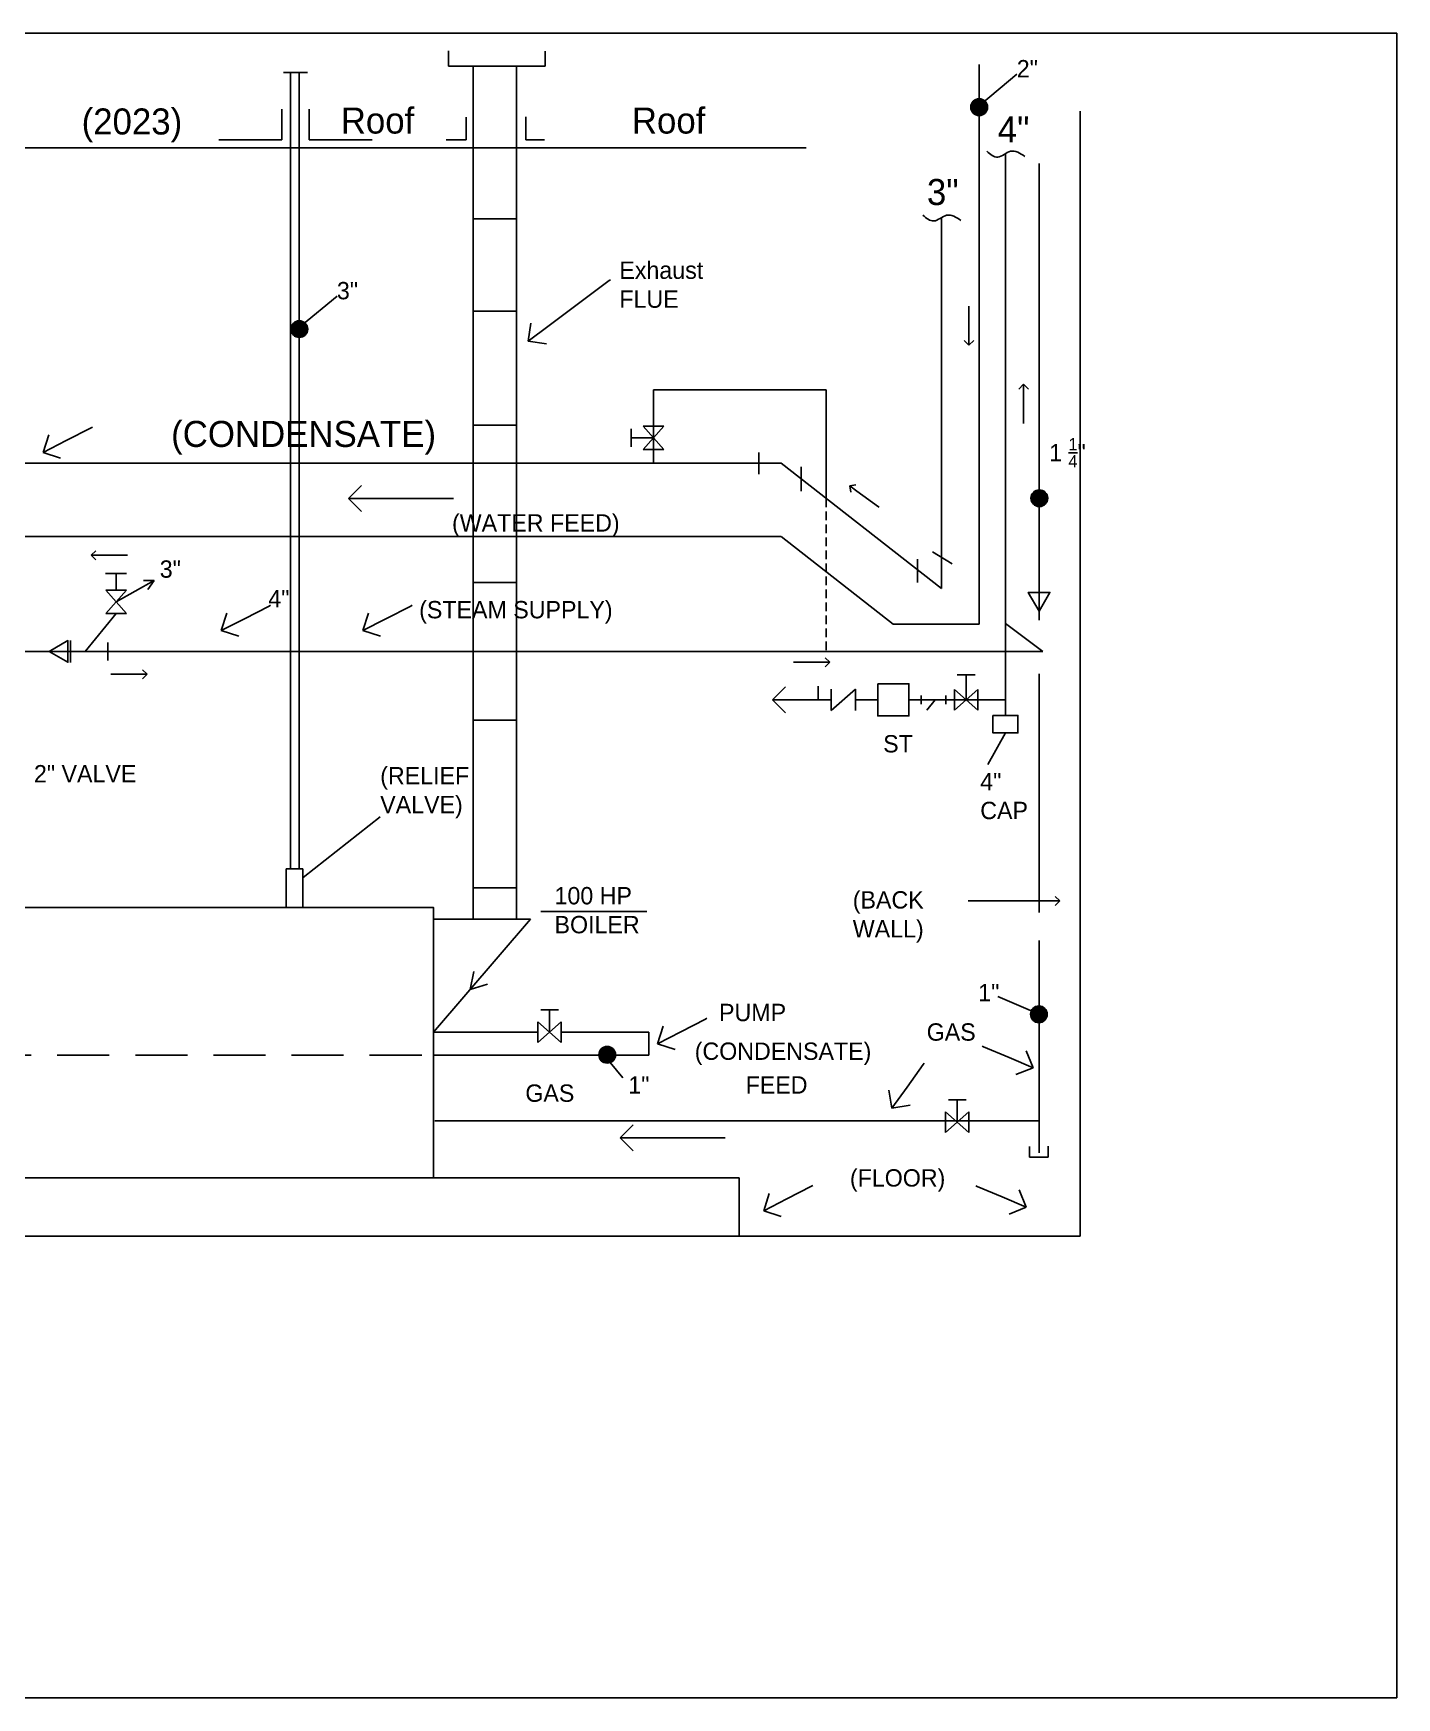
# Model space of a CAD drawing. Extents: x -427504 to 83801, y -1445028 to 32221.
# Drawn here: x -427318 to -427003.7, y -1445025.4 to -1444641.8 of the extents above; entities that cross this region are included whole.
import ezdxf
from ezdxf import colors
from ezdxf.entities.mleader import LeaderData, LeaderLine
from ezdxf.math import Vec2, Vec3

# ---------------------------------------------------------------- set-up
doc = ezdxf.new("R2010")
doc.units = 0
doc.header["$LTSCALE"] = 8
doc.header["$MEASUREMENT"] = 0
doc.linetypes.add('$3$HIDDEN', pattern=[0.375, 0.25, -0.125])
doc.linetypes.add('100776_PBASE$0$DASHED', pattern=[0.75, 0.5, -0.25])
doc.layers.get('0').update_dxf_attribs({"lineweight": 9})
doc.layers.add('$1$DETAIL', color=1, linetype='Continuous')
doc.styles.get("Standard").update_dxf_attribs({"font": 'stylu.ttf'})
picture_1 = doc.add_image_def('image1.png', size_in_pixel=(1835, 1408))

# ---------------------------------------------------------------- blocks, each defined once
blk = doc.blocks.new('_Open90')
at = {"color": 0, "linetype": 'ByBlock'}
for p, q in [((0, 0), (-1, 0)), ((-0.5, 0.5), (0, 0)), ((0, 0), (-0.5, -0.5))]:
    blk.add_line(p, q, dxfattribs=at)

msp = doc.modelspace()

# ---------------------------------------------------------------- hatches: boundary and pattern name
at = {"layer": '$1$DETAIL'}
h = msp.add_hatch(color=1, dxfattribs=at)
h.dxf.hatch_style = 1
h.paths.add_polyline_path([(-427101.87, -1444658.81, 1), (-427098.01, -1444658.81, 1)])
h = msp.add_hatch(color=1, dxfattribs=at)
h.dxf.hatch_style = 1
h.paths.add_polyline_path([(-427255.56, -1444708.36, 0.600099), (-427258.57, -1444709.96, 0.249922), (-427257.71, -1444711.56)])
h.paths.add_polyline_path([(-427257.71, -1444711.56, 0.600099), (-427254.71, -1444709.96, 0.249922), (-427255.56, -1444708.36)])
h = msp.add_hatch(color=1, dxfattribs=at)
h.dxf.hatch_style = 1
h.paths.add_polyline_path([(-427258.57, -1444709.96, 1), (-427254.71, -1444709.96, 1)])
h = msp.add_hatch(color=1, dxfattribs=at)
h.dxf.hatch_style = 1
h.paths.add_polyline_path([(-427084.99, -1444747.35, 0.600099), (-427088, -1444748.95, 0.249922), (-427087.14, -1444750.55)])
h.paths.add_polyline_path([(-427087.14, -1444750.55, 0.600099), (-427084.14, -1444748.95, 0.249922), (-427084.99, -1444747.35)])
h = msp.add_hatch(color=1, dxfattribs=at)
h.dxf.hatch_style = 1
h.paths.add_polyline_path([(-427088, -1444748.95, 1), (-427084.14, -1444748.95, 1)])
h = msp.add_hatch(color=1, dxfattribs=at)
h.dxf.hatch_style = 1
h.paths.add_polyline_path([(-427085.1, -1444866.29, 0.600099), (-427088.1, -1444867.9, 0.249922), (-427087.25, -1444869.5)])
h.paths.add_polyline_path([(-427087.25, -1444869.5, 0.600099), (-427084.24, -1444867.9, 0.249922), (-427085.1, -1444866.29)])
h = msp.add_hatch(color=1, dxfattribs=at)
h.dxf.hatch_style = 1
h.paths.add_polyline_path([(-427088.1, -1444867.9, 1), (-427084.24, -1444867.9, 1)])
h = msp.add_hatch(color=1, dxfattribs=at)
h.dxf.hatch_style = 1
h.paths.add_polyline_path([(-427187.59, -1444877.23, 1), (-427183.73, -1444877.23, 1)])

# ---------------------------------------------------------------- linework, layer by layer
at = {"layer": '$1$DETAIL', "color": 4}
for p, q in [((-427222.23, -1444649.38), (-427222.23, -1444645.8)), ((-427199.98, -1444649.38), (-427199.98, -1444645.93)), ((-427222.23, -1444649.38), (-427199.98, -1444649.38)), ((-427216.54, -1444845.99), (-427216.54, -1444649.28)), ((-427206.56, -1444845.99), (-427206.56, -1444649.28)), ((-427254.75, -1444650.81), (-427260.29, -1444650.81)), ((-427258.65, -1444650.81), (-427258.65, -1444834.39)), ((-427256.64, -1444650.81), (-427256.64, -1444834.39)), ((-427216.54, -1444684.54), (-427206.56, -1444684.54)), ((-427216.54, -1444705.8), (-427206.56, -1444705.8)), ((-427216.54, -1444732.09), (-427206.56, -1444732.09)), ((-427216.54, -1444768.4), (-427206.56, -1444768.4)), ((-427216.54, -1444800.1), (-427206.56, -1444800.1)), ((-427216.54, -1444838.73), (-427206.56, -1444838.73)), ((-427225.71, -1444845.99), (-427203.38, -1444845.99)), ((-427203.38, -1444845.99), (-427225.71, -1444872.03))]:
    msp.add_line(p, q, dxfattribs=at)
at = {"layer": '$1$DETAIL', "color": 7}
for p, q in [((-427099.94, -1444778.01), (-427099.94, -1444648.96)), ((-427260.67, -1444659.29), (-427260.67, -1444666.34)), ((-427254.34, -1444659.29), (-427254.34, -1444666.34)), ((-427218.19, -1444666.33), (-427218.19, -1444661.09)), ((-427204.45, -1444661.04), (-427204.45, -1444666.33)), ((-427076.67, -1444919.03), (-427076.67, -1444659.72)), ((-427139.85, -1444668.16), (-427434.27, -1444668.16)), ((-427260.67, -1444666.34), (-427275.16, -1444666.34)), ((-427254.34, -1444666.34), (-427239.86, -1444666.34)), ((-427222.76, -1444666.33), (-427218.19, -1444666.33)), ((-427204.45, -1444666.33), (-427200.15, -1444666.33)), ((-427093.89, -1444777.83), (-427093.89, -1444669.52)), ((-427086.12, -1444671.81), (-427086.12, -1444777.03)), ((-427108.62, -1444769.76), (-427108.62, -1444684.25)), ((-427174.98, -1444740.83), (-427174.98, -1444723.98)), ((-427174.98, -1444723.98), (-427135.2, -1444723.98)), ((-427135.2, -1444723.98), (-427135.2, -1444748.97)), ((-427419.73, -1444740.83), (-427145.61, -1444740.83)), ((-427145.61, -1444740.83), (-427108.62, -1444769.76)), ((-427373.75, -1444757.78), (-427145.65, -1444757.78)), ((-427145.61, -1444757.78), (-427119.74, -1444778.01)), ((-427119.74, -1444778.01), (-427099.94, -1444778.01)), ((-427085.3, -1444784.27), (-427093.89, -1444777.83)), ((-427093.89, -1444777.83), (-427093.89, -1444799.01)), ((-427361.58, -1444784.27), (-427085.3, -1444784.27)), ((-427086.12, -1444844.4), (-427086.12, -1444789.4)), ((-427128.41, -1444795.42), (-427123.32, -1444795.42)), ((-427116.13, -1444795.41), (-427093.89, -1444795.41)), ((-427086.12, -1444899.85), (-427086.12, -1444850.91)), ((-427201.64, -1444872.03), (-427225.71, -1444872.03)), ((-427196.26, -1444872.03), (-427176.04, -1444872.03)), ((-427176.04, -1444872.03), (-427176.04, -1444877.34)), ((-427176.04, -1444877.34), (-427225.71, -1444877.34)), ((-427086.12, -1444892.48), (-427225.43, -1444892.48)), ((-427088.33, -1444898.35), (-427088.33, -1444900.85)), ((-427084.03, -1444900.85), (-427084.03, -1444898.32)), ((-427088.33, -1444900.85), (-427084.03, -1444900.85)), ((-427503.7, -1444919.03), (-427076.67, -1444919.03))]:
    msp.add_line(p, q, dxfattribs=at)
at = {"layer": '$1$DETAIL'}
for p, q in [((-427099.4, -1444658.01), (-427091.22, -1444651.22)), ((-427256.1, -1444709.16), (-427247.91, -1444702.37)), ((-427150.74, -1444743.43), (-427150.74, -1444738.42)), ((-427140.96, -1444747.28), (-427140.96, -1444741.68)), ((-427106.16, -1444764.09), (-427110.72, -1444761.27)), ((-427114.17, -1444763), (-427114.17, -1444768.33)), ((-427296.44, -1444766.31), (-427301.29, -1444766.31)), ((-427298.86, -1444770.14), (-427298.86, -1444766.31)), ((-427298.86, -1444772.82), (-427290.1, -1444767.92)), ((-427290.1, -1444767.92), (-427292.55, -1444767.92)), ((-427290.1, -1444767.92), (-427291.54, -1444769.99)), ((-427305.97, -1444784.27), (-427298.86, -1444775.51)), ((-427309.39, -1444786.78), (-427309.39, -1444781.77)), ((-427300.76, -1444786.35), (-427300.76, -1444782.2)), ((-427137.05, -1444795.41), (-427137.05, -1444792.29)), ((-427134.02, -1444792.94), (-427134.02, -1444797.9)), ((-427134.02, -1444792.94), (-427134.02, -1444797.9)), ((-427134.02, -1444797.9), (-427128.41, -1444792.94)), ((-427128.41, -1444792.94), (-427128.41, -1444797.9)), ((-427113.28, -1444794.42), (-427113.28, -1444796.4)), ((-427113.28, -1444795.41), (-427107.65, -1444795.41)), ((-427110.09, -1444795.41), (-427112.02, -1444797.81)), ((-427107.65, -1444794.42), (-427107.65, -1444796.4)), ((-427093.89, -1444803.04), (-427097.92, -1444810.33)), ((-427237.99, -1444822.37), (-427255.78, -1444836.33)), ((-427200.99, -1444844.18), (-427176.54, -1444844.18)), ((-427217.25, -1444862.16), (-427216.42, -1444858.07)), ((-427217.25, -1444862.16), (-427213.29, -1444860.99)), ((-427087.04, -1444867.47), (-427095.6, -1444863.82)), ((-427184.96, -1444879.03), (-427182.04, -1444882.57))]:
    msp.add_line(p, q, dxfattribs=at)
at = {"layer": '$1$DETAIL', "color": 5}
for p, q in [((-427180.12, -1444737.06), (-427180.12, -1444732.96)), ((-427172.6, -1444732.32), (-427177.37, -1444732.32)), ((-427172.6, -1444737.7), (-427177.37, -1444732.32)), ((-427172.6, -1444732.32), (-427177.37, -1444737.7)), ((-427174.98, -1444735.01), (-427180.12, -1444735.01)), ((-427172.6, -1444737.7), (-427177.37, -1444737.7)), ((-427301.25, -1444770.14), (-427296.48, -1444770.14)), ((-427301.25, -1444770.14), (-427296.48, -1444775.51)), ((-427301.25, -1444775.51), (-427296.48, -1444770.14)), ((-427301.25, -1444775.51), (-427296.48, -1444775.51)), ((-427104.98, -1444789.64), (-427102.9, -1444789.64)), ((-427102.9, -1444795.41), (-427102.9, -1444789.64)), ((-427102.9, -1444789.64), (-427100.83, -1444789.64)), ((-427105.59, -1444797.8), (-427105.59, -1444793.03)), ((-427105.59, -1444797.8), (-427100.22, -1444793.03)), ((-427100.22, -1444797.8), (-427105.59, -1444793.03)), ((-427100.22, -1444797.8), (-427100.22, -1444793.03)), ((-427201, -1444866.89), (-427196.9, -1444866.89)), ((-427198.95, -1444872.03), (-427198.95, -1444866.89)), ((-427201.64, -1444874.41), (-427201.64, -1444869.64)), ((-427201.64, -1444874.41), (-427196.26, -1444869.64)), ((-427196.26, -1444874.41), (-427201.64, -1444869.64)), ((-427196.26, -1444874.41), (-427196.26, -1444869.64)), ((-427107.03, -1444887.65), (-427102.93, -1444887.65)), ((-427104.98, -1444892.78), (-427104.98, -1444887.65)), ((-427107.67, -1444895.17), (-427107.67, -1444890.4)), ((-427107.67, -1444895.17), (-427102.29, -1444890.4)), ((-427102.29, -1444895.17), (-427107.67, -1444890.4)), ((-427102.29, -1444895.17), (-427102.29, -1444890.4))]:
    msp.add_line(p, q, dxfattribs=at)
at = {"layer": '$1$DETAIL', "color": 7, "linetype": '$3$HIDDEN'}
msp.add_line((-427135.2, -1444748.97), (-427135.2, -1444784.27), dxfattribs=at)
at = {"layer": '$1$DETAIL', "color": 7, "linetype": '100776_PBASE$0$DASHED', "ltscale": 3}
msp.add_line((-427348.43, -1444877.34), (-427225.71, -1444877.34), dxfattribs=at)
at = {"layer": '$1$DETAIL'}
for points in [[(-427086.12, -1444774.99), (-427083.62, -1444770.66), (-427088.62, -1444770.66)], [(-427314.3, -1444784.27), (-427309.97, -1444786.77), (-427309.97, -1444781.77)]]:
    msp.add_lwpolyline(points, close=True, dxfattribs=at)
at = {"layer": '$1$DETAIL', "color": 3}
for points in [[(-427123.32, -1444791.71), (-427116.13, -1444791.71), (-427116.13, -1444799.12), (-427123.32, -1444799.12)], [(-427096.75, -1444799.01), (-427091.02, -1444799.01), (-427091.02, -1444803.04), (-427096.75, -1444803.04)]]:
    msp.add_lwpolyline(points, close=True, dxfattribs=at)
at = {"layer": '$1$DETAIL', "color": 4}
for points in [[(-427259.67, -1444834.4), (-427255.84, -1444834.4), (-427255.84, -1444843.27), (-427259.67, -1444843.27)], [(-427348.43, -1444843.27), (-427225.71, -1444843.27), (-427225.71, -1444905.62), (-427348.43, -1444905.62)], [(-427359.83, -1444905.62), (-427155.29, -1444905.62), (-427155.29, -1444919.03), (-427359.83, -1444919.03)]]:
    msp.add_lwpolyline(points, close=True, dxfattribs=at)
at = {"layer": '$1$DETAIL'}
for centre in [(-427099.94, -1444658.81), (-427256.64, -1444709.96), (-427256.64, -1444709.96), (-427086.07, -1444748.95), (-427086.07, -1444748.95), (-427086.17, -1444867.9), (-427086.17, -1444867.9), (-427185.66, -1444877.23)]:
    msp.add_circle(centre, 1.93, dxfattribs=at)
for points in [[(-427098.2, -1444668.95), (-427095.66, -1444670.31), (-427092.7, -1444668.97), (-427089.4, -1444670.16)], [(-427112.93, -1444683.68), (-427110.39, -1444685.04), (-427107.43, -1444683.71), (-427104.13, -1444684.9)]]:
    msp.add_spline(points, degree=3, dxfattribs=at)

# ---------------------------------------------------------------- texts
at = {"layer": '$1$DETAIL', "color": 2, "attachment_point": 1}
for s, width, heights, insert, char_height in [('2"', 12.0806, [0], (-427091.27, -1444647.94), 4), ('(2023)', 12.0806, [0], (-427306.81, -1444659.1), 6), ('Roof', 12.0806, [0], (-427247.08, -1444658.89), 6), ('Roof', 12.0806, [0], (-427179.99, -1444658.89), 6), ('4"', 12.0806, [0], (-427095.66, -1444660.94), 6), ('3"', 12.0806, [0], (-427111.98, -1444675.36), 6), ('Exhaust\\PFLUE', 12.0806, [0], (-427182.87, -1444694.38), 4), ('3"', 12.0806, [0], (-427247.97, -1444699.09), 4), ('(CONDENSATE)', 12.0806, [0], (-427286.18, -1444731.12), 6), ('\\A1;1 {\\H0.7x;\\S1/4;}"', 12.0806, [0], (-427083.82, -1444735.09), 4), ('(WATER FEED)', 60.9892, [13.9], (-427221.44, -1444752.63), 4), ('3"', 12.0806, [0], (-427288.8, -1444763.27), 4), ('4"', 12.0806, [0], (-427263.78, -1444770.07), 4), ('(STEAM SUPPLY)', 50.9862, [9.15], (-427229.01, -1444772.63), 4), ('ST', 12.0806, [0], (-427122.06, -1444803.54), 4), ('2" VALVE', 39.6678, [9.66], (-427317.8, -1444810.45), 4), ('(RELIEF\\PVALVE)', 72.2272, [14.54], (-427237.99, -1444810.89), 4), ('4" CAP', 12.0806, [0], (-427099.69, -1444812.25), 4), ('100 HP\\PBOILER', 25.8946, [16.11], (-427197.81, -1444838.56), 4), ('(BACK\\PWALL)', 12.0806, [0], (-427129.07, -1444839.52), 4), ('1"', 12.0806, [0], (-427100.15, -1444860.89), 4), ('PUMP', 12.0806, [0], (-427159.89, -1444865.48), 4), ('GAS', 12.0806, [0], (-427112.03, -1444869.98), 4), ('(CONDENSATE)', 12.0806, [0], (-427165.5, -1444874.4), 4), ('GAS', 12.0806, [0], (-427204.54, -1444884.07), 4), ('1"', 12.0806, [0], (-427180.81, -1444882.2), 4), ('FEED', 12.0806, [0], (-427153.77, -1444882.18), 4), ('(FLOOR)', 12.0806, [0], (-427129.73, -1444903.61), 4)]:
    msp.add_mtext_dynamic_manual_height_columns(s, width=width, gutter_width=1.6, heights=heights, dxfattribs=dict(at, insert=insert, char_height=char_height))

# ---------------------------------------------------------------- pictures from other files: only their frames are drawn
at = {"layer": '$1$DETAIL'}
image = msp.add_image(picture_1, insert=(-427503.7, -1445025.43), size_in_units=(500, 383.65), dxfattribs=dict(at, fade=52))
image.dxf.flags = 7

# ---------------------------------------------------------------- leaders
ml = msp.add_multileader_mtext('Standard', dxfattribs=at)
ml.set_content('', color=256)
ml.set_leader_properties()
ml.set_arrow_properties(name='OPEN90')
ml.build(insert=Vec2(0, 0))
ml.multileader.update_dxf_attribs({"text_right_attachment_type": 6, "dogleg_length": 0.36, "arrow_head_size": 6})
ctx = ml.context
ctx.base_point, ctx.char_height, ctx.arrow_head_size, ctx.landing_gap_size, ctx.plane_origin, ctx.plane_x_axis, ctx.plane_y_axis = Vec3(-427184.92, -1444698.57), 0.18, 6, 0.09, Vec3(-427203.85, -1444712.76), Vec3(0.834764, 0.550608), Vec3(-0.550608, 0.834764)
ctx.right_attachment = 6
notes = []
notes.append((ctx, [(0, (1, 1, 0), (-427185.22, -1444698.77), (0.834764, 0.550608), 0.36, [(0, [(-427203.85, -1444712.76)], 0, [])])]))
ctx.mtext.insert, ctx.mtext.text_direction, ctx.mtext.rotation, ctx.mtext.flow_direction = Vec3(-427184.89, -1444698.45), Vec3(0.834764, 0.550608), 0.583092, 5
ml = msp.add_multileader_mtext('Standard', dxfattribs=at)
ml.set_content('', color=256)
ml.set_leader_properties()
ml.set_arrow_properties(name='OPEN90')
ml.build(insert=Vec2(0, 0))
ml.multileader.update_dxf_attribs({"text_right_attachment_type": 6, "dogleg_length": 0.36, "arrow_head_size": 2.23})
ctx = ml.context
ctx.base_point, ctx.char_height, ctx.arrow_head_size, ctx.landing_gap_size, ctx.plane_origin, ctx.plane_x_axis, ctx.plane_y_axis = Vec3(-427102.31, -1444704.67), 0.067, 2.23, 0.0335, Vec3(-427102.31, -1444713.69), Vec3(0, 1), Vec3(-1, 0)
ctx.right_attachment = 6
notes.append((ctx, [(0, (1, 1, 0), (-427102.31, -1444704.8), (0, 1), 0.134, [(0, [(-427102.31, -1444713.69)], 0, [])])]))
ctx.mtext.insert, ctx.mtext.text_direction, ctx.mtext.rotation, ctx.mtext.flow_direction = Vec3(-427102.34, -1444704.63), Vec3(0, 1), 1.570796, 5
ml = msp.add_multileader_mtext('Standard', dxfattribs=at)
ml.set_content('', color=256)
ml.set_leader_properties()
ml.set_arrow_properties(name='OPEN90')
ml.build(insert=Vec2(0, 0))
ml.multileader.update_dxf_attribs({"text_right_attachment_type": 6, "dogleg_length": 0.36, "arrow_head_size": 2.23})
ctx = ml.context
ctx.base_point, ctx.char_height, ctx.arrow_head_size, ctx.landing_gap_size, ctx.plane_origin, ctx.plane_x_axis, ctx.plane_y_axis = Vec3(-427089.69, -1444731.7), 0.067, 2.23, 0.0335, Vec3(-427089.69, -1444722.67), Vec3(0, -1), Vec3(1, 0)
ctx.right_attachment = 6
notes.append((ctx, [(0, (1, 1, 0), (-427089.69, -1444731.57), (0, -1), 0.134, [(0, [(-427089.69, -1444722.67)], 0, [])])]))
ctx.mtext.insert, ctx.mtext.text_direction, ctx.mtext.rotation, ctx.mtext.flow_direction = Vec3(-427089.66, -1444731.73), Vec3(0, -1), 4.712389, 5
ml = msp.add_multileader_mtext('Standard', dxfattribs=at)
ml.set_content('', color=256)
ml.set_leader_properties()
ml.set_arrow_properties(name='OPEN90')
ml.build(insert=Vec2(0, 0))
ml.multileader.update_dxf_attribs({"text_right_attachment_type": 6, "dogleg_length": 0.36, "arrow_head_size": 6})
ctx = ml.context
ctx.base_point, ctx.char_height, ctx.arrow_head_size, ctx.landing_gap_size, ctx.plane_origin, ctx.plane_x_axis, ctx.plane_y_axis = Vec3(-427304.34, -1444732.53), 0.18, 6, 0.09, Vec3(-427315.68, -1444738.4), Vec3(0.834764, 0.550608), Vec3(-0.550608, 0.834764)
ctx.right_attachment = 6
notes.append((ctx, [(0, (1, 1, 0), (-427304.64, -1444732.73), (0.834764, 0.550608), 0.36, [(0, [(-427315.68, -1444738.4)], 0, [])])]))
ctx.mtext.insert, ctx.mtext.text_direction, ctx.mtext.rotation, ctx.mtext.flow_direction = Vec3(-427304.32, -1444732.4), Vec3(0.834764, 0.550608), 0.583092, 5
ml = msp.add_multileader_mtext('Standard', dxfattribs=at)
ml.set_content('', color=256)
ml.set_leader_properties()
ml.set_arrow_properties(name='OPEN90')
ml.build(insert=Vec2(0, 0))
ml.multileader.update_dxf_attribs({"text_right_attachment_type": 6, "dogleg_length": 0.36, "arrow_head_size": 6})
ctx = ml.context
ctx.base_point, ctx.char_height, ctx.arrow_head_size, ctx.landing_gap_size, ctx.plane_origin = Vec3(-427221.08, -1444749.01), 0.18, 6, 0.09, Vec3(-427245.32, -1444749.01)
ctx.right_attachment = 6
notes.append((ctx, [(0, (1, 1, 0), (-427221.44, -1444749.01), (1, 0), 0.36, [(0, [(-427245.32, -1444749.01)], 0, [])])]))
ctx.mtext.insert, ctx.mtext.flow_direction = Vec3(-427220.99, -1444748.92), 5
ml = msp.add_multileader_mtext('Standard', dxfattribs=at)
ml.set_content('', color=256)
ml.set_leader_properties()
ml.set_arrow_properties(name='OPEN90')
ml.build(insert=Vec2(0, 0))
ml.multileader.update_dxf_attribs({"text_right_attachment_type": 6, "dogleg_length": 0.36, "arrow_head_size": 2.07})
ctx = ml.context
ctx.base_point, ctx.char_height, ctx.arrow_head_size, ctx.landing_gap_size, ctx.plane_origin, ctx.plane_x_axis, ctx.plane_y_axis = Vec3(-427123.01, -1444751.01), 0.0621, 2.07, 0.031, Vec3(-427129.78, -1444746.11), Vec3(0.80968, -0.586871), Vec3(0.586871, 0.80968)
ctx.right_attachment = 6
notes.append((ctx, [(0, (1, 1, 0), (-427123.12, -1444750.94), (0.80968, -0.586871), 0.124, [(0, [(-427129.78, -1444746.11)], 0, [])])]))
ctx.mtext.insert, ctx.mtext.text_direction, ctx.mtext.rotation, ctx.mtext.flow_direction = Vec3(-427122.97, -1444751), Vec3(0.80968, -0.586871), 5.655996, 5
ml = msp.add_multileader_mtext('Standard', dxfattribs=at)
ml.set_content('', color=256)
ml.set_leader_properties()
ml.set_arrow_properties(name='OPEN90')
ml.build(insert=Vec2(0, 0))
ml.multileader.update_dxf_attribs({"text_right_attachment_type": 6, "dogleg_length": 0.36, "arrow_head_size": 2.07})
ctx = ml.context
ctx.base_point, ctx.char_height, ctx.arrow_head_size, ctx.landing_gap_size, ctx.plane_origin = Vec3(-427296.24, -1444762.08), 0.0621, 2.07, 0.031, Vec3(-427304.6, -1444762.08)
ctx.right_attachment = 6
notes.append((ctx, [(0, (1, 1, 0), (-427296.37, -1444762.08), (1, 0), 0.124, [(0, [(-427304.6, -1444762.08)], 0, [])])]))
ctx.mtext.insert, ctx.mtext.flow_direction = Vec3(-427296.21, -1444762.04), 5
ml = msp.add_multileader_mtext('Standard', dxfattribs=at)
ml.set_content('', color=256)
ml.set_leader_properties()
ml.set_arrow_properties(name='OPEN90')
ml.build(insert=Vec2(0, 0))
ml.multileader.update_dxf_attribs({"text_right_attachment_type": 6, "dogleg_length": 0.36, "arrow_head_size": 6})
ctx = ml.context
ctx.base_point, ctx.char_height, ctx.arrow_head_size, ctx.landing_gap_size, ctx.plane_origin, ctx.plane_x_axis, ctx.plane_y_axis = Vec3(-427263.31, -1444773.59), 0.18, 6, 0.09, Vec3(-427274.64, -1444779.47), Vec3(0.834764, 0.550608), Vec3(-0.550608, 0.834764)
ctx.right_attachment = 6
notes.append((ctx, [(0, (1, 1, 0), (-427263.61, -1444773.79), (0.834764, 0.550608), 0.36, [(0, [(-427274.64, -1444779.47)], 0, [])])]))
ctx.mtext.insert, ctx.mtext.text_direction, ctx.mtext.rotation, ctx.mtext.flow_direction = Vec3(-427263.28, -1444773.47), Vec3(0.834764, 0.550608), 0.583092, 5
ml = msp.add_multileader_mtext('Standard', dxfattribs=at)
ml.set_content('', color=256)
ml.set_leader_properties()
ml.set_arrow_properties(name='OPEN90')
ml.build(insert=Vec2(0, 0))
ml.multileader.update_dxf_attribs({"text_right_attachment_type": 6, "dogleg_length": 0.36, "arrow_head_size": 6})
ctx = ml.context
ctx.base_point, ctx.char_height, ctx.arrow_head_size, ctx.landing_gap_size, ctx.plane_origin, ctx.plane_x_axis, ctx.plane_y_axis = Vec3(-427230.66, -1444773.59), 0.18, 6, 0.09, Vec3(-427242, -1444779.47), Vec3(0.834764, 0.550608), Vec3(-0.550608, 0.834764)
ctx.right_attachment = 6
notes.append((ctx, [(0, (1, 1, 0), (-427230.96, -1444773.79), (0.834764, 0.550608), 0.36, [(0, [(-427242, -1444779.47)], 0, [])])]))
ctx.mtext.insert, ctx.mtext.text_direction, ctx.mtext.rotation, ctx.mtext.flow_direction = Vec3(-427230.64, -1444773.47), Vec3(0.834764, 0.550608), 0.583092, 5
ml = msp.add_multileader_mtext('Standard', dxfattribs=at)
ml.set_content('', color=256)
ml.set_leader_properties()
ml.set_arrow_properties(name='OPEN90')
ml.build(insert=Vec2(0, 0))
ml.multileader.update_dxf_attribs({"text_right_attachment_type": 6, "dogleg_length": 0.36, "arrow_head_size": 2.07})
ctx = ml.context
ctx.base_point, ctx.char_height, ctx.arrow_head_size, ctx.landing_gap_size, ctx.plane_origin, ctx.plane_x_axis, ctx.plane_y_axis = Vec3(-427142.73, -1444786.76), 0.0621, 2.07, 0.031, Vec3(-427134.37, -1444786.76), Vec3(-1, 0), Vec3(0, -1)
ctx.right_attachment = 6
notes.append((ctx, [(0, (1, 1, 0), (-427142.61, -1444786.76), (-1, 0), 0.124, [(0, [(-427134.37, -1444786.76)], 0, [])])]))
ctx.mtext.insert, ctx.mtext.text_direction, ctx.mtext.rotation, ctx.mtext.flow_direction = Vec3(-427142.76, -1444786.79), Vec3(-1, 0), 3.141593, 5
ml = msp.add_multileader_mtext('Standard', dxfattribs=at)
ml.set_content('', color=256)
ml.set_leader_properties()
ml.set_arrow_properties(name='OPEN90')
ml.build(insert=Vec2(0, 0))
ml.multileader.update_dxf_attribs({"text_right_attachment_type": 6, "dogleg_length": 0.36, "arrow_head_size": 2.07})
ctx = ml.context
ctx.base_point, ctx.char_height, ctx.arrow_head_size, ctx.landing_gap_size, ctx.plane_origin, ctx.plane_x_axis, ctx.plane_y_axis = Vec3(-427300.08, -1444789.51), 0.0621, 2.07, 0.031, Vec3(-427291.72, -1444789.51), Vec3(-1, 0), Vec3(0, -1)
ctx.right_attachment = 6
notes.append((ctx, [(0, (1, 1, 0), (-427299.96, -1444789.51), (-1, 0), 0.124, [(0, [(-427291.72, -1444789.51)], 0, [])])]))
ctx.mtext.insert, ctx.mtext.text_direction, ctx.mtext.rotation, ctx.mtext.flow_direction = Vec3(-427300.11, -1444789.55), Vec3(-1, 0), 3.141593, 5
at = {"layer": '$1$DETAIL', "color": 7}
ml = msp.add_multileader_mtext('Standard', dxfattribs=at)
ml.set_content('', color=7)
ml.set_leader_properties()
ml.set_arrow_properties(name='OPEN90')
ml.build(insert=Vec2(0, 0))
ml.multileader.update_dxf_attribs({"text_right_attachment_type": 6, "dogleg_length": 0.36, "arrow_head_size": 6})
ctx = ml.context
ctx.base_point, ctx.char_height, ctx.arrow_head_size, ctx.landing_gap_size, ctx.plane_origin = Vec3(-427134.11, -1444795.41), 0.18, 6, 0.09, Vec3(-427147.55, -1444795.41)
ctx.right_attachment = 6
notes.append((ctx, [(0, (1, 1, 0), (-427134.47, -1444795.41), (1, 0), 0.36, [(0, [(-427147.55, -1444795.41)], 0, [])])]))
ctx.mtext.insert, ctx.mtext.flow_direction = Vec3(-427134.02, -1444795.32), 5
at = {"layer": '$1$DETAIL'}
ml = msp.add_multileader_mtext('Standard', dxfattribs=at)
ml.set_content('', color=256)
ml.set_leader_properties()
ml.set_arrow_properties(name='OPEN90')
ml.build(insert=Vec2(0, 0))
ml.multileader.update_dxf_attribs({"text_right_attachment_type": 6, "dogleg_length": 0.36, "arrow_head_size": 2.07})
ctx = ml.context
ctx.base_point, ctx.char_height, ctx.arrow_head_size, ctx.landing_gap_size, ctx.plane_origin, ctx.plane_x_axis, ctx.plane_y_axis = Vec3(-427102.48, -1444841.78), 0.0621, 2.07, 0.031, Vec3(-427081.37, -1444841.78), Vec3(-1, 0), Vec3(0, -1)
ctx.right_attachment = 6
notes.append((ctx, [(0, (1, 1, 0), (-427102.35, -1444841.78), (-1, 0), 0.124, [(0, [(-427081.37, -1444841.78)], 0, [])])]))
ctx.mtext.insert, ctx.mtext.text_direction, ctx.mtext.rotation, ctx.mtext.flow_direction = Vec3(-427102.51, -1444841.81), Vec3(-1, 0), 3.141593, 5
ml = msp.add_multileader_mtext('Standard', dxfattribs=at)
ml.set_content('', color=256)
ml.set_leader_properties()
ml.set_arrow_properties(name='OPEN90')
ml.build(insert=Vec2(0, 0))
ml.multileader.update_dxf_attribs({"text_right_attachment_type": 6, "dogleg_length": 0.36, "arrow_head_size": 6})
ctx = ml.context
ctx.base_point, ctx.char_height, ctx.arrow_head_size, ctx.landing_gap_size, ctx.plane_origin, ctx.plane_x_axis, ctx.plane_y_axis = Vec3(-427162.73, -1444868.81), 0.18, 6, 0.09, Vec3(-427174.07, -1444874.68), Vec3(0.834764, 0.550608), Vec3(-0.550608, 0.834764)
ctx.right_attachment = 6
notes.append((ctx, [(0, (1, 1, 0), (-427163.03, -1444869.01), (0.834764, 0.550608), 0.36, [(0, [(-427174.07, -1444874.68)], 0, [])])]))
ctx.mtext.insert, ctx.mtext.text_direction, ctx.mtext.rotation, ctx.mtext.flow_direction = Vec3(-427162.71, -1444868.69), Vec3(0.834764, 0.550608), 0.583092, 5
ml = msp.add_multileader_mtext('Standard', dxfattribs=at)
ml.set_content('', color=256)
ml.set_leader_properties()
ml.set_arrow_properties(name='OPEN90')
ml.build(insert=Vec2(0, 0))
ml.multileader.update_dxf_attribs({"text_right_attachment_type": 6, "dogleg_length": 0.36, "arrow_head_size": 6})
ctx = ml.context
ctx.base_point, ctx.char_height, ctx.arrow_head_size, ctx.landing_gap_size, ctx.plane_origin, ctx.plane_x_axis, ctx.plane_y_axis = Vec3(-427099.29, -1444875.26), 0.18, 6, 0.09, Vec3(-427087.52, -1444880.22), Vec3(-0.956916, 0.290365), Vec3(-0.290365, -0.956916)
ctx.right_attachment = 6
notes.append((ctx, [(0, (1, 1, 0), (-427098.94, -1444875.36), (-0.956916, 0.290365), 0.36, [(0, [(-427087.52, -1444880.22)], 0, [])])]))
ctx.mtext.insert, ctx.mtext.text_direction, ctx.mtext.rotation, ctx.mtext.flow_direction = Vec3(-427099.4, -1444875.32), Vec3(-0.956916, 0.290365), 2.846985, 5
ml = msp.add_multileader_mtext('Standard', dxfattribs=at)
ml.set_content('', color=256)
ml.set_leader_properties()
ml.set_arrow_properties(name='OPEN90')
ml.build(insert=Vec2(0, 0))
ml.multileader.update_dxf_attribs({"text_right_attachment_type": 6, "dogleg_length": 0.36, "arrow_head_size": 6})
ctx = ml.context
ctx.base_point, ctx.char_height, ctx.arrow_head_size, ctx.landing_gap_size, ctx.plane_origin, ctx.plane_x_axis, ctx.plane_y_axis = Vec3(-427112.64, -1444879.13), 0.18, 6, 0.09, Vec3(-427120.03, -1444889.54), Vec3(0.490406, 0.871494), Vec3(-0.871494, 0.490406)
ctx.right_attachment = 6
notes.append((ctx, [(0, (1, 1, 0), (-427112.82, -1444879.45), (0.490406, 0.871494), 0.36, [(0, [(-427120.03, -1444889.54)], 0, [])])]))
ctx.mtext.insert, ctx.mtext.text_direction, ctx.mtext.rotation, ctx.mtext.flow_direction = Vec3(-427112.68, -1444879.01), Vec3(0.490406, 0.871494), 1.05824, 5
ml = msp.add_multileader_mtext('Standard', dxfattribs=at)
ml.set_content('', color=256)
ml.set_leader_properties()
ml.set_arrow_properties(name='OPEN90')
ml.build(insert=Vec2(0, 0))
ml.multileader.update_dxf_attribs({"text_right_attachment_type": 6, "dogleg_length": 0.36, "arrow_head_size": 6})
ctx = ml.context
ctx.base_point, ctx.char_height, ctx.arrow_head_size, ctx.landing_gap_size, ctx.plane_origin = Vec3(-427158.46, -1444896.37), 0.18, 6, 0.09, Vec3(-427182.69, -1444896.37)
ctx.right_attachment = 6
notes.append((ctx, [(0, (1, 1, 0), (-427158.82, -1444896.37), (1, 0), 0.36, [(0, [(-427182.69, -1444896.37)], 0, [])])]))
ctx.mtext.insert, ctx.mtext.flow_direction = Vec3(-427158.37, -1444896.28), 5
ml = msp.add_multileader_mtext('Standard', dxfattribs=at)
ml.set_content('', color=256)
ml.set_leader_properties()
ml.set_arrow_properties(name='OPEN90')
ml.build(insert=Vec2(0, 0))
ml.multileader.update_dxf_attribs({"text_right_attachment_type": 6, "dogleg_length": 0.36, "arrow_head_size": 6})
ctx = ml.context
ctx.base_point, ctx.char_height, ctx.arrow_head_size, ctx.landing_gap_size, ctx.plane_origin, ctx.plane_x_axis, ctx.plane_y_axis = Vec3(-427138.27, -1444907.33), 0.18, 6, 0.09, Vec3(-427149.6, -1444913.21), Vec3(0.834764, 0.550608), Vec3(-0.550608, 0.834764)
ctx.right_attachment = 6
notes.append((ctx, [(0, (1, 1, 0), (-427138.57, -1444907.53), (0.834764, 0.550608), 0.36, [(0, [(-427149.6, -1444913.21)], 0, [])])]))
ctx.mtext.insert, ctx.mtext.text_direction, ctx.mtext.rotation, ctx.mtext.flow_direction = Vec3(-427138.24, -1444907.21), Vec3(0.834764, 0.550608), 0.583092, 5
ml = msp.add_multileader_mtext('Standard', dxfattribs=at)
ml.set_content('', color=256)
ml.set_leader_properties()
ml.set_arrow_properties(name='OPEN90')
ml.build(insert=Vec2(0, 0))
ml.multileader.update_dxf_attribs({"text_right_attachment_type": 6, "dogleg_length": 0.36, "arrow_head_size": 6})
ctx = ml.context
ctx.base_point, ctx.char_height, ctx.arrow_head_size, ctx.landing_gap_size, ctx.plane_origin, ctx.plane_x_axis, ctx.plane_y_axis = Vec3(-427100.7, -1444907.41), 0.18, 6, 0.09, Vec3(-427089.09, -1444912.32), Vec3(-0.835884, 0.548906), Vec3(-0.548906, -0.835884)
ctx.right_attachment = 6
notes.append((ctx, [(0, (1, 1, 0), (-427100.4, -1444907.6), (-0.835884, 0.548906), 0.36, [(0, [(-427089.09, -1444912.32)], 0, [])])]))
ctx.mtext.insert, ctx.mtext.text_direction, ctx.mtext.rotation, ctx.mtext.flow_direction = Vec3(-427100.83, -1444907.43), Vec3(-0.835884, 0.548906), 2.560537, 5
for ctx, leaders in notes:
    for number, flags, end, landing, length, lines in leaders:
        leader = LeaderData()
        leader.index, (leader.has_last_leader_line, leader.has_dogleg_vector, leader.attachment_direction) = number, flags
        leader.last_leader_point, leader.dogleg_vector, leader.dogleg_length = Vec3(end), Vec3(landing), length
        for number, points, colour, breaks in lines:
            line = LeaderLine()
            line.index, line.vertices, line.color, line.breaks = number, Vec3.list(points), colors.encode_raw_color(colour), breaks
            leader.lines.append(line)
        ctx.leaders.append(leader)

doc.saveas('drawing.dxf')
